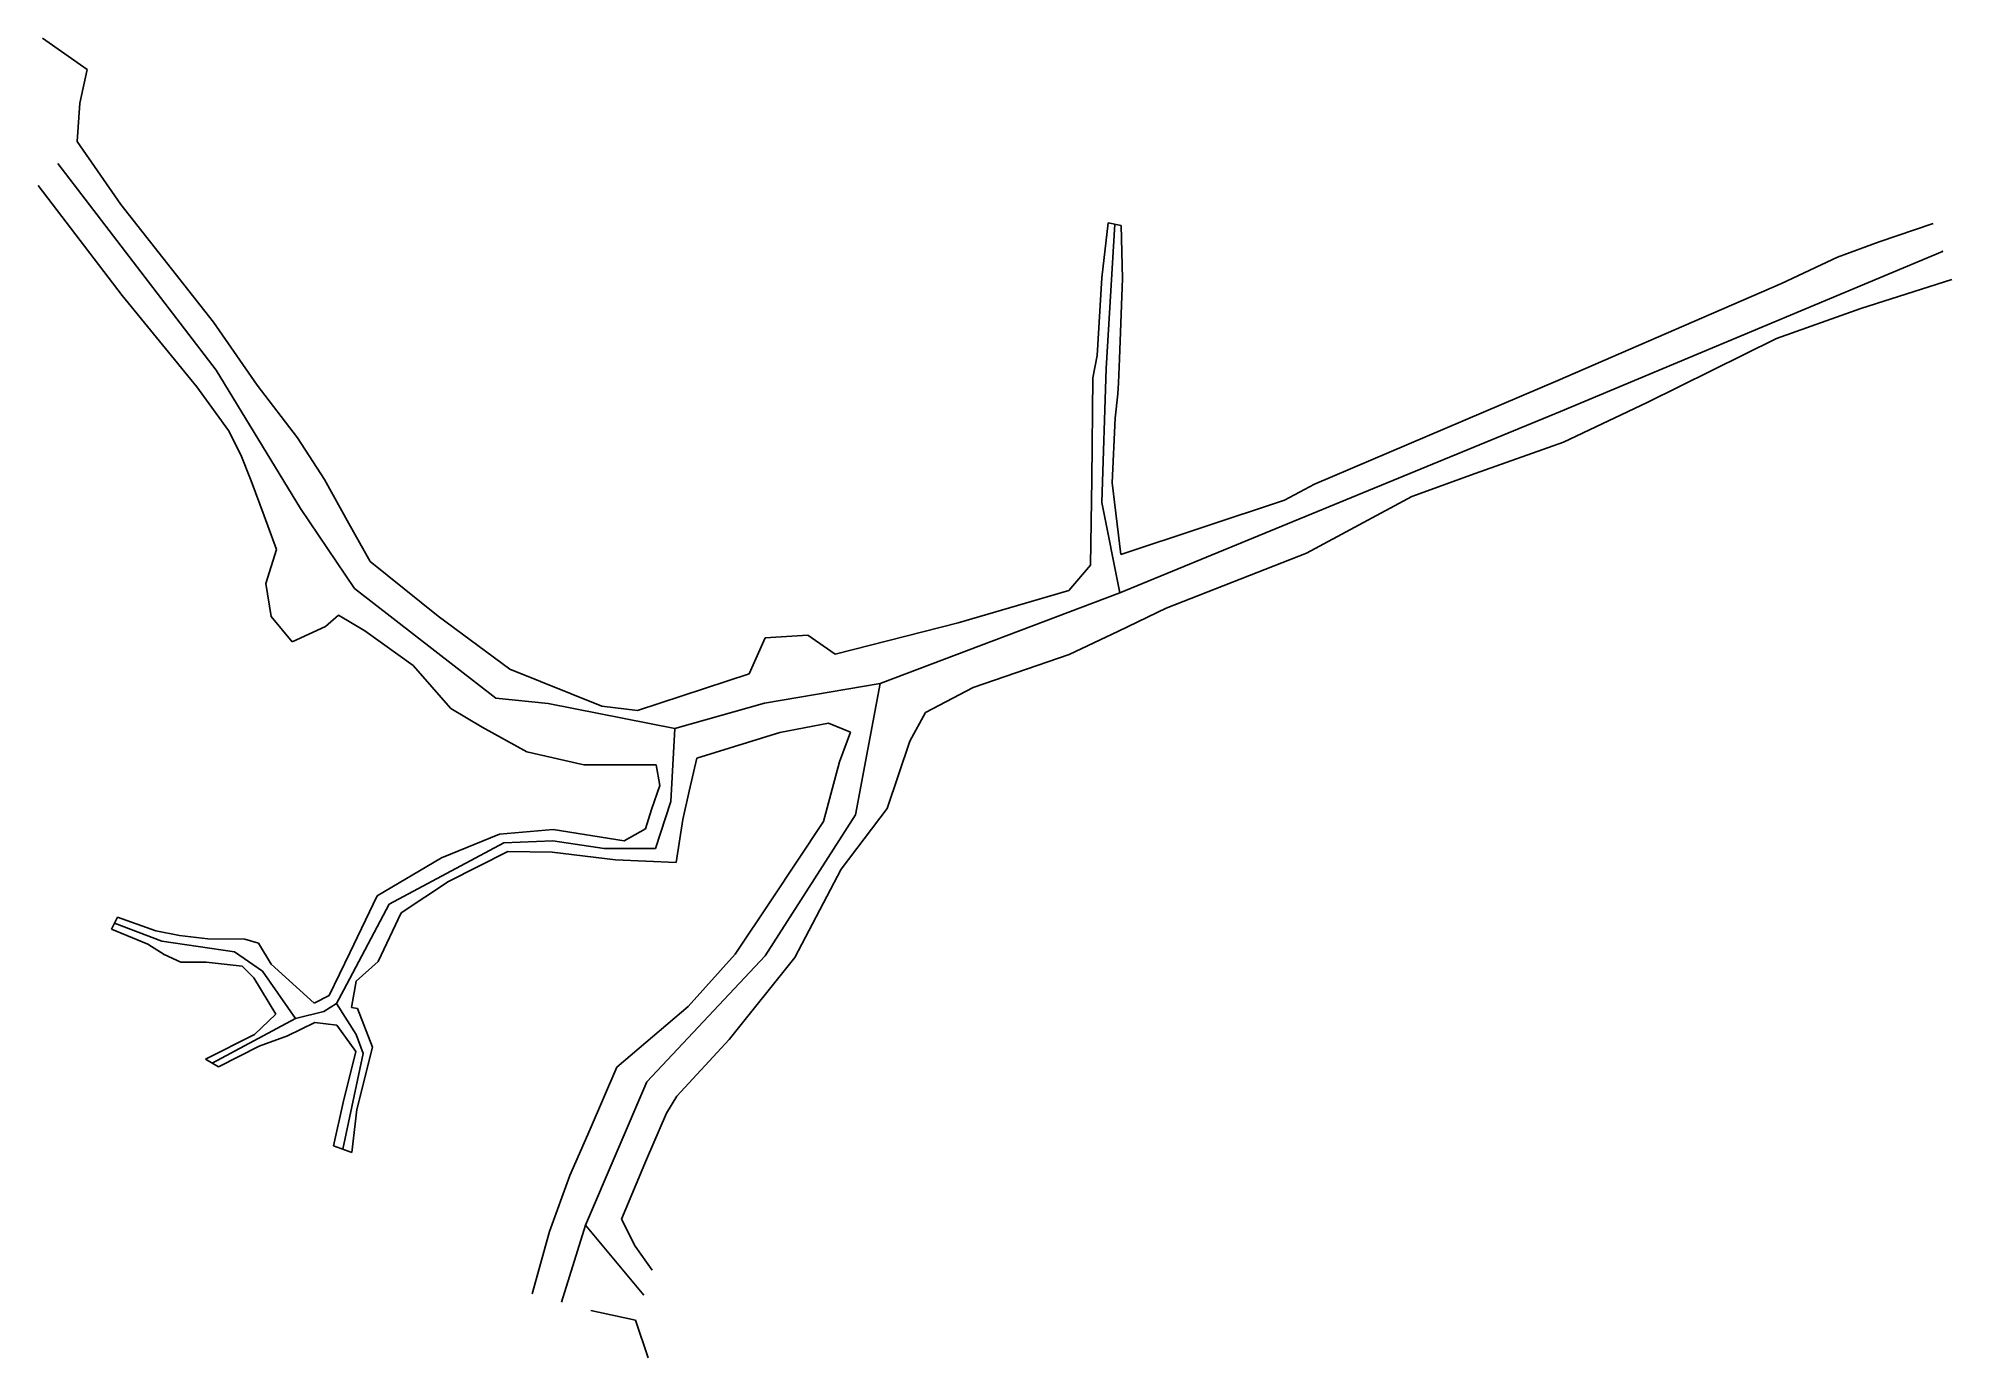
# Model space of a CAD drawing. Header units: metres. Extents: x 750403.6 to 750499.1, y 4169255.6 to 4169321.5.
import ezdxf

# ---------------------------------------------------------------- set-up
doc = ezdxf.new("R2010")
doc.units = ezdxf.units.M
doc.header["$MEASUREMENT"] = 0
for name, color, linetype in [('arap ocak', 7, 'Continuous'), ('GEOFENCE', 1, 'Continuous'), ('INIT_COORD', 140, 'Continuous')]:
    doc.layers.add(name, color=color, linetype=linetype)

msp = doc.modelspace()

# ---------------------------------------------------------------- linework, layer by layer
at = {"layer": 'arap ocak', "color": 7}
for p, q in [((750406.031, 4169319.907, 930.527), (750403.81, 4169321.47, 930.501)), ((750406.031, 4169319.907, 930.527), (750403.81, 4169321.47, 930.501)), ((750405.661, 4169318.231, 930.425), (750406.031, 4169319.907, 930.527)), ((750405.661, 4169318.231, 930.425), (750406.031, 4169319.907, 930.527)), ((750405.541, 4169316.318, 930.223), (750405.661, 4169318.231, 930.425)), ((750405.541, 4169316.318, 930.223), (750405.661, 4169318.231, 930.425)), ((750407.722, 4169313.174, 930.273), (750405.541, 4169316.318, 930.223)), ((750407.722, 4169313.174, 930.273), (750405.541, 4169316.318, 930.223)), ((750403.594, 4169314.12, 930.293), (750407.778, 4169308.63, 930.271)), ((750403.594, 4169314.12, 930.293), (750407.778, 4169308.63, 930.271)), ((750412.345, 4169307.303, 930.442), (750407.722, 4169313.174, 930.273)), ((750412.345, 4169307.303, 930.442), (750407.722, 4169313.174, 930.273)), ((750456.982, 4169312.256, 927.229), (750456.658, 4169309.512, 927.2)), ((750457.633, 4169312.126, 927.191), (750456.982, 4169312.256, 927.229)), ((750457.69, 4169309.492, 927.217), (750457.633, 4169312.126, 927.191)), ((750498.145, 4169312.229, 927.202), (750495.457, 4169311.313, 927.415)), ((750498.145, 4169312.229, 927.202), (750495.457, 4169311.313, 927.415)), ((750495.457, 4169311.313, 927.415), (750493.365, 4169310.548, 927.49)), ((750495.457, 4169311.313, 927.415), (750493.365, 4169310.548, 927.49)), ((750493.365, 4169310.548, 927.49), (750490.581, 4169309.239, 927.434)), ((750493.365, 4169310.548, 927.49), (750490.581, 4169309.239, 927.434)), ((750456.658, 4169309.512, 927.2), (750456.428, 4169305.642, 927.227)), ((750457.55, 4169305.474, 927.224), (750457.69, 4169309.492, 927.217)), ((750490.581, 4169309.239, 927.434), (750487.076, 4169307.725, 927.456)), ((750490.581, 4169309.239, 927.434), (750487.076, 4169307.725, 927.456)), ((750494.541, 4169307.994, 927.46), (750499.07, 4169309.438, 927.346)), ((750494.541, 4169307.994, 927.46), (750499.07, 4169309.438, 927.346)), ((750407.778, 4169308.63, 930.271), (750411.506, 4169304.076, 930.229)), ((750407.778, 4169308.63, 930.271), (750411.506, 4169304.076, 930.229)), ((750414.514, 4169304.164, 930.059), (750412.345, 4169307.303, 930.442)), ((750414.514, 4169304.164, 930.059), (750412.345, 4169307.303, 930.442)), ((750487.076, 4169307.725, 927.456), (750479.412, 4169304.389, 927.472)), ((750487.076, 4169307.725, 927.456), (750479.412, 4169304.389, 927.472)), ((750490.325, 4169306.486, 927.484), (750494.541, 4169307.994, 927.46)), ((750490.325, 4169306.486, 927.484), (750494.541, 4169307.994, 927.46)), ((750483.881, 4169303.307, 927.496), (750490.325, 4169306.486, 927.484)), ((750483.881, 4169303.307, 927.496), (750490.325, 4169306.486, 927.484)), ((750456.428, 4169305.642, 927.227), (750456.216, 4169304.527, 927.27)), ((750457.498, 4169304.275, 927.245), (750457.55, 4169305.474, 927.224)), ((750456.216, 4169304.527, 927.27), (750456.164, 4169299.467, 927.441)), ((750457.46, 4169303.727, 927.344), (750457.498, 4169304.275, 927.245)), ((750479.412, 4169304.389, 927.472), (750467.274, 4169299.223, 927.476)), ((750479.412, 4169304.389, 927.472), (750467.274, 4169299.223, 927.476)), ((750411.506, 4169304.076, 930.229), (750413.09, 4169301.899, 929.876)), ((750411.506, 4169304.076, 930.229), (750413.09, 4169301.899, 929.876)), ((750416.534, 4169301.531, 929.601), (750414.514, 4169304.164, 930.059)), ((750416.534, 4169301.531, 929.601), (750414.514, 4169304.164, 930.059)), ((750457.328, 4169302.512, 927.51), (750457.46, 4169303.727, 927.344)), ((750479.692, 4169301.316, 927.442), (750483.881, 4169303.307, 927.496)), ((750479.692, 4169301.316, 927.442), (750483.881, 4169303.307, 927.496)), ((750457.186, 4169299.285, 927.474), (750457.328, 4169302.512, 927.51)), ((750413.09, 4169301.899, 929.876), (750413.702, 4169300.687, 929.704)), ((750413.09, 4169301.899, 929.876), (750413.702, 4169300.687, 929.704)), ((750417.88, 4169299.451, 929.348), (750416.534, 4169301.531, 929.601)), ((750417.88, 4169299.451, 929.348), (750416.534, 4169301.531, 929.601)), ((750413.702, 4169300.687, 929.704), (750414.218, 4169299.391, 929.527)), ((750413.702, 4169300.687, 929.704), (750414.218, 4169299.391, 929.527)), ((750475.288, 4169299.754, 927.4), (750479.692, 4169301.316, 927.442)), ((750475.288, 4169299.754, 927.4), (750479.692, 4169301.316, 927.442)), ((750419.091, 4169297.268, 929.104), (750417.88, 4169299.451, 929.348)), ((750419.091, 4169297.268, 929.104), (750417.88, 4169299.451, 929.348)), ((750456.164, 4169299.467, 927.441), (750456.099, 4169295.187, 926.45)), ((750472.136, 4169298.611, 927.541), (750475.288, 4169299.754, 927.4)), ((750472.136, 4169298.611, 927.541), (750475.288, 4169299.754, 927.4)), ((750414.218, 4169299.391, 929.527), (750414.867, 4169297.648, 929.267)), ((750414.218, 4169299.391, 929.527), (750414.867, 4169297.648, 929.267)), ((750457.614, 4169295.724, 926.45), (750457.186, 4169299.285, 927.474)), ((750467.274, 4169299.223, 927.476), (750465.782, 4169298.431, 927.294)), ((750467.274, 4169299.223, 927.476), (750465.782, 4169298.431, 927.294)), ((750466.868, 4169295.787, 927.294), (750472.136, 4169298.611, 927.541)), ((750466.868, 4169295.787, 927.294), (750472.136, 4169298.611, 927.541)), ((750414.867, 4169297.648, 929.267), (750415.482, 4169295.971, 928.979)), ((750414.867, 4169297.648, 929.267), (750415.482, 4169295.971, 928.979)), ((750457.614, 4169295.724, 926.45), (750465.782, 4169298.431, 927.294)), ((750420.16, 4169295.367, 928.875), (750419.091, 4169297.268, 929.104)), ((750420.16, 4169295.367, 928.875), (750419.091, 4169297.268, 929.104)), ((750415.482, 4169295.971, 928.979), (750414.945, 4169294.267, 929.351)), ((750415.482, 4169295.971, 928.979), (750414.945, 4169294.267, 929.351)), ((750459.872, 4169293.046, 927.167), (750466.868, 4169295.787, 927.294)), ((750459.872, 4169293.046, 927.167), (750466.868, 4169295.787, 927.294)), ((750423.545, 4169292.637, 928.373), (750420.16, 4169295.367, 928.875)), ((750423.545, 4169292.637, 928.373), (750420.16, 4169295.367, 928.875)), ((750456.099, 4169295.187, 926.45), (750455.01, 4169293.918, 927.457)), ((750414.945, 4169294.267, 929.351), (750415.22, 4169292.621, 929.536)), ((750414.945, 4169294.267, 929.351), (750415.22, 4169292.621, 929.536)), ((750455.01, 4169293.918, 927.457), (750449.494, 4169292.304, 927.297)), ((750457.501, 4169291.886, 927.237), (750459.872, 4169293.046, 927.167)), ((750457.501, 4169291.886, 927.237), (750459.872, 4169293.046, 927.167)), ((750415.22, 4169292.621, 929.536), (750416.267, 4169291.365, 929.863)), ((750415.22, 4169292.621, 929.536), (750416.267, 4169291.365, 929.863)), ((750416.267, 4169291.365, 929.863), (750417.932, 4169292.118, 929.213)), ((750416.267, 4169291.365, 929.863), (750417.932, 4169292.118, 929.213)), ((750417.932, 4169292.118, 929.213), (750418.578, 4169292.684, 928.97)), ((750417.932, 4169292.118, 929.213), (750418.578, 4169292.684, 928.97)), ((750418.578, 4169292.684, 928.97), (750419.885, 4169291.912, 928.641)), ((750418.578, 4169292.684, 928.97), (750419.885, 4169291.912, 928.641)), ((750419.885, 4169291.912, 928.641), (750422.292, 4169290.177, 928.29)), ((750419.885, 4169291.912, 928.641), (750422.292, 4169290.177, 928.29)), ((750427.118, 4169289.992, 927.933), (750423.545, 4169292.637, 928.373)), ((750427.118, 4169289.992, 927.933), (750423.545, 4169292.637, 928.373)), ((750443.355, 4169290.75, 926.97), (750449.494, 4169292.304, 927.297)), ((750455.041, 4169290.731, 927.313), (750457.501, 4169291.886, 927.237)), ((750455.041, 4169290.731, 927.313), (750457.501, 4169291.886, 927.237)), ((750439.072, 4169289.764, 927.396), (750439.872, 4169291.559, 927.438)), ((750439.872, 4169291.559, 927.438), (750442, 4169291.686, 927.25)), ((750443.355, 4169290.75, 926.97), (750442, 4169291.686, 927.25)), ((750422.292, 4169290.177, 928.29), (750424.176, 4169288.037, 928.144)), ((750422.292, 4169290.177, 928.29), (750424.176, 4169288.037, 928.144)), ((750431.719, 4169288.154, 927.562), (750427.118, 4169289.992, 927.933)), ((750431.719, 4169288.154, 927.562), (750427.118, 4169289.992, 927.933)), ((750450.249, 4169289.074, 927.297), (750455.041, 4169290.731, 927.313)), ((750450.249, 4169289.074, 927.297), (750455.041, 4169290.731, 927.313)), ((750439.072, 4169289.764, 927.396), (750433.498, 4169287.929, 927.297)), ((750447.859, 4169287.829, 927.326), (750450.249, 4169289.074, 927.297)), ((750447.859, 4169287.829, 927.326), (750450.249, 4169289.074, 927.297)), ((750424.176, 4169288.037, 928.144), (750425.74, 4169287.107, 927.9)), ((750424.176, 4169288.037, 928.144), (750425.74, 4169287.107, 927.9)), ((750433.498, 4169287.929, 927.297), (750431.719, 4169288.154, 927.562)), ((750433.498, 4169287.929, 927.297), (750431.719, 4169288.154, 927.562)), ((750425.74, 4169287.107, 927.9), (750427.98, 4169285.871, 927.84)), ((750425.74, 4169287.107, 927.9), (750427.98, 4169285.871, 927.84)), ((750440.59, 4169286.837, 927.443), (750443.028, 4169287.301, 927.357)), ((750440.59, 4169286.837, 927.443), (750443.028, 4169287.301, 927.357)), ((750443.028, 4169287.301, 927.357), (750444.124, 4169286.856, 927.403)), ((750443.028, 4169287.301, 927.357), (750444.124, 4169286.856, 927.403)), ((750447.081, 4169286.409, 927.368), (750447.859, 4169287.829, 927.326)), ((750447.081, 4169286.409, 927.368), (750447.859, 4169287.829, 927.326)), ((750436.454, 4169285.558, 927.473), (750440.59, 4169286.837, 927.443)), ((750444.124, 4169286.856, 927.403), (750443.575, 4169285.37, 927.367)), ((750444.124, 4169286.856, 927.403), (750443.575, 4169285.37, 927.367)), ((750445.956, 4169283.042, 927.403), (750447.081, 4169286.409, 927.368)), ((750445.956, 4169283.042, 927.403), (750447.081, 4169286.409, 927.368)), ((750427.98, 4169285.871, 927.84), (750430.809, 4169285.22, 927.825)), ((750427.98, 4169285.871, 927.84), (750430.809, 4169285.22, 927.825)), ((750430.809, 4169285.22, 927.825), (750434.419, 4169285.217, 927.267)), ((750434.419, 4169285.217, 927.267), (750434.612, 4169284.19, 927.004)), ((750434.419, 4169285.217, 927.267), (750434.612, 4169284.19, 927.004)), ((750436.072, 4169283.904, 926.825), (750436.454, 4169285.558, 927.473)), ((750436.072, 4169283.904, 926.825), (750436.454, 4169285.558, 927.473)), ((750443.575, 4169285.37, 927.367), (750442.779, 4169282.402, 927.209)), ((750443.575, 4169285.37, 927.367), (750442.779, 4169282.402, 927.209)), ((750434.195, 4169282.994, 926.444), (750434.612, 4169284.19, 927.004)), ((750434.195, 4169282.994, 926.444), (750434.612, 4169284.19, 927.004)), ((750436.072, 4169283.904, 926.825), (750435.761, 4169282.492, 926.553)), ((750436.072, 4169283.904, 926.825), (750435.761, 4169282.492, 926.553)), ((750434.195, 4169282.994, 926.444), (750433.898, 4169282.035, 924.978)), ((750434.195, 4169282.994, 926.444), (750433.898, 4169282.035, 924.978)), ((750435.417, 4169280.355, 925.081), (750435.761, 4169282.492, 926.553)), ((750435.417, 4169280.355, 925.081), (750435.761, 4169282.492, 926.553)), ((750442.779, 4169282.402, 927.209), (750440.173, 4169278.494, 927.314)), ((750442.779, 4169282.402, 927.209), (750440.173, 4169278.494, 927.314)), ((750443.658, 4169280.024, 927.534), (750445.956, 4169283.042, 927.403)), ((750443.658, 4169280.024, 927.534), (750445.956, 4169283.042, 927.403)), ((750426.61, 4169281.762, 923.92), (750423.714, 4169280.58, 923.016)), ((750426.61, 4169281.762, 923.92), (750423.714, 4169280.58, 923.016)), ((750429.284, 4169282.002, 924.266), (750426.61, 4169281.762, 923.92)), ((750429.284, 4169282.002, 924.266), (750426.61, 4169281.762, 923.92)), ((750432.828, 4169281.433, 924.726), (750429.284, 4169282.002, 924.266)), ((750432.828, 4169281.433, 924.726), (750429.284, 4169282.002, 924.266)), ((750433.898, 4169282.035, 924.978), (750432.828, 4169281.433, 924.726)), ((750433.898, 4169282.035, 924.978), (750432.828, 4169281.433, 924.726)), ((750423.714, 4169280.58, 923.016), (750420.509, 4169278.693, 922.27)), ((750423.714, 4169280.58, 923.016), (750420.509, 4169278.693, 922.27)), ((750427.023, 4169280.898, 923.759), (750424.057, 4169279.41, 923.367)), ((750427.023, 4169280.898, 923.759), (750424.057, 4169279.41, 923.367)), ((750429.24, 4169280.869, 924.359), (750427.023, 4169280.898, 923.759)), ((750429.24, 4169280.869, 924.359), (750427.023, 4169280.898, 923.759)), ((750432.399, 4169280.479, 924.737), (750429.24, 4169280.869, 924.359)), ((750432.399, 4169280.479, 924.737), (750429.24, 4169280.869, 924.359)), ((750435.417, 4169280.355, 925.081), (750432.399, 4169280.479, 924.737)), ((750435.417, 4169280.355, 925.081), (750432.399, 4169280.479, 924.737)), ((750424.057, 4169279.41, 923.367), (750421.7, 4169277.84, 922.448)), ((750424.057, 4169279.41, 923.367), (750421.7, 4169277.84, 922.448)), ((750441.338, 4169275.618, 927.517), (750443.658, 4169280.024, 927.534)), ((750441.338, 4169275.618, 927.517), (750443.658, 4169280.024, 927.534)), ((750420.509, 4169278.693, 922.27), (750419.132, 4169275.84, 922.273)), ((750420.509, 4169278.693, 922.27), (750419.132, 4169275.84, 922.273)), ((750440.173, 4169278.494, 927.314), (750438.374, 4169275.779, 927.578)), ((750440.173, 4169278.494, 927.314), (750438.374, 4169275.779, 927.578)), ((750407.547, 4169277.63, 921.725), (750407.241, 4169277.028, 921.747)), ((750407.547, 4169277.63, 921.725), (750407.241, 4169277.028, 921.747)), ((750409.458, 4169276.947, 922.193), (750407.547, 4169277.63, 921.725)), ((750409.458, 4169276.947, 922.193), (750407.547, 4169277.63, 921.725)), ((750420.549, 4169275.407, 922.398), (750421.7, 4169277.84, 922.448)), ((750420.549, 4169275.407, 922.398), (750421.7, 4169277.84, 922.448)), ((750407.241, 4169277.028, 921.747), (750409.067, 4169276.271, 922.18)), ((750407.241, 4169277.028, 921.747), (750409.067, 4169276.271, 922.18)), ((750410.644, 4169276.71, 922.375), (750409.458, 4169276.947, 922.193)), ((750410.644, 4169276.71, 922.375), (750409.458, 4169276.947, 922.193)), ((750412.056, 4169276.545, 922.273), (750410.644, 4169276.71, 922.375)), ((750412.056, 4169276.545, 922.273), (750410.644, 4169276.71, 922.375)), ((750413.904, 4169276.522, 922.074), (750412.056, 4169276.545, 922.273)), ((750413.904, 4169276.522, 922.074), (750412.056, 4169276.545, 922.273)), ((750414.582, 4169276.33, 922.574), (750413.904, 4169276.522, 922.074)), ((750414.582, 4169276.33, 922.574), (750413.904, 4169276.522, 922.074)), ((750409.067, 4169276.271, 922.18), (750409.884, 4169275.757, 922.358)), ((750409.067, 4169276.271, 922.18), (750409.884, 4169275.757, 922.358)), ((750409.884, 4169275.757, 922.358), (750410.7, 4169275.376, 921.828)), ((750409.884, 4169275.757, 922.358), (750410.7, 4169275.376, 921.828)), ((750415.21, 4169275.279, 922.037), (750414.582, 4169276.33, 922.574)), ((750415.21, 4169275.279, 922.037), (750414.582, 4169276.33, 922.574)), ((750419.132, 4169275.84, 922.273), (750418.114, 4169273.724, 922.27)), ((750419.132, 4169275.84, 922.273), (750418.114, 4169273.724, 922.27)), ((750438.374, 4169275.779, 927.578), (750436.021, 4169273.169, 927.663)), ((750438.374, 4169275.779, 927.578), (750436.021, 4169273.169, 927.663)), ((750438.065, 4169271.521, 927.663), (750441.338, 4169275.618, 927.517)), ((750438.065, 4169271.521, 927.663), (750441.338, 4169275.618, 927.517)), ((750410.7, 4169275.376, 921.828), (750411.972, 4169275.379, 922.266)), ((750410.7, 4169275.376, 921.828), (750411.972, 4169275.379, 922.266)), ((750411.972, 4169275.379, 922.266), (750413.773, 4169275.173, 922.145)), ((750411.972, 4169275.379, 922.266), (750413.773, 4169275.173, 922.145)), ((750413.773, 4169275.173, 922.145), (750414.345, 4169274.596, 922.057)), ((750413.773, 4169275.173, 922.145), (750414.345, 4169274.596, 922.057)), ((750417.363, 4169273.326, 922.395), (750415.21, 4169275.279, 922.037)), ((750417.363, 4169273.326, 922.395), (750415.21, 4169275.279, 922.037)), ((750419.451, 4169274.428, 922.268), (750420.549, 4169275.407, 922.398)), ((750419.451, 4169274.428, 922.268), (750420.549, 4169275.407, 922.398)), ((750414.345, 4169274.596, 922.057), (750415.452, 4169272.784, 922.37)), ((750414.345, 4169274.596, 922.057), (750415.452, 4169272.784, 922.37)), ((750418.114, 4169273.724, 922.27), (750417.363, 4169273.326, 922.395)), ((750418.114, 4169273.724, 922.27), (750417.363, 4169273.326, 922.395)), ((750419.217, 4169273.118, 922.214), (750419.451, 4169274.428, 922.268)), ((750419.217, 4169273.118, 922.214), (750419.451, 4169274.428, 922.268)), ((750415.452, 4169272.784, 922.37), (750414.389, 4169271.776, 922.357)), ((750415.452, 4169272.784, 922.37), (750414.389, 4169271.776, 922.357)), ((750419.517, 4169273.064, 922.302), (750419.217, 4169273.118, 922.214)), ((750419.517, 4169273.064, 922.302), (750419.217, 4169273.118, 922.214)), ((750420.267, 4169271.134, 922.106), (750419.517, 4169273.064, 922.302)), ((750420.267, 4169271.134, 922.106), (750419.517, 4169273.064, 922.302)), ((750436.021, 4169273.169, 927.663), (750432.467, 4169270.137, 927.947)), ((750436.021, 4169273.169, 927.663), (750432.467, 4169270.137, 927.947)), ((750414.389, 4169271.776, 922.357), (750411.94, 4169270.541, 922.503)), ((750414.389, 4169271.776, 922.357), (750411.94, 4169270.541, 922.503)), ((750416.029, 4169271.7, 922.465), (750417.4, 4169272.362, 922.584)), ((750416.029, 4169271.7, 922.465), (750417.4, 4169272.362, 922.584)), ((750417.4, 4169272.362, 922.584), (750418.484, 4169272.24, 922.311)), ((750417.4, 4169272.362, 922.584), (750418.484, 4169272.24, 922.311)), ((750418.484, 4169272.24, 922.311), (750419.446, 4169270.915, 922.184)), ((750418.484, 4169272.24, 922.311), (750419.446, 4169270.915, 922.184)), ((750412.594, 4169270.157, 922.151), (750414.624, 4169271.183, 922.3)), ((750412.594, 4169270.157, 922.151), (750414.624, 4169271.183, 922.3)), ((750414.624, 4169271.183, 922.3), (750416.029, 4169271.7, 922.465)), ((750414.624, 4169271.183, 922.3), (750416.029, 4169271.7, 922.465)), ((750419.446, 4169270.915, 922.184), (750418.811, 4169268.374, 922.411)), ((750419.446, 4169270.915, 922.184), (750418.811, 4169268.374, 922.411)), ((750419.484, 4169268.034, 922.434), (750420.267, 4169271.134, 922.106)), ((750419.484, 4169268.034, 922.434), (750420.267, 4169271.134, 922.106)), ((750435.456, 4169268.694, 927.809), (750438.065, 4169271.521, 927.663)), ((750435.456, 4169268.694, 927.809), (750438.065, 4169271.521, 927.663)), ((750411.94, 4169270.541, 922.503), (750412.594, 4169270.157, 922.151)), ((750411.94, 4169270.541, 922.503), (750412.594, 4169270.157, 922.151)), ((750432.467, 4169270.137, 927.947), (750431.126, 4169267.048, 927.963)), ((750432.467, 4169270.137, 927.947), (750431.126, 4169267.048, 927.963)), ((750418.811, 4169268.374, 922.411), (750418.323, 4169266.216, 922.073)), ((750418.811, 4169268.374, 922.411), (750418.323, 4169266.216, 922.073)), ((750419.245, 4169265.885, 922.205), (750419.484, 4169268.034, 922.434)), ((750419.245, 4169265.885, 922.205), (750419.484, 4169268.034, 922.434)), ((750434.933, 4169267.845, 927.788), (750435.456, 4169268.694, 927.809)), ((750434.933, 4169267.845, 927.788), (750435.456, 4169268.694, 927.809)), ((750431.126, 4169267.048, 927.963), (750430.125, 4169264.74, 928.149)), ((750431.126, 4169267.048, 927.963), (750430.125, 4169264.74, 928.149)), ((750433.945, 4169265.532, 927.89), (750434.933, 4169267.845, 927.788)), ((750433.945, 4169265.532, 927.89), (750434.933, 4169267.845, 927.788)), ((750418.323, 4169266.216, 922.073), (750419.245, 4169265.885, 922.205)), ((750418.323, 4169266.216, 922.073), (750419.245, 4169265.885, 922.205)), ((750432.703, 4169262.554, 927.984), (750433.945, 4169265.532, 927.89)), ((750432.703, 4169262.554, 927.984), (750433.945, 4169265.532, 927.89)), ((750430.125, 4169264.74, 928.149), (750429.109, 4169261.951, 928.163)), ((750430.125, 4169264.74, 928.149), (750429.109, 4169261.951, 928.163)), ((750433.381, 4169261.215, 927.877), (750432.703, 4169262.554, 927.984)), ((750433.381, 4169261.215, 927.877), (750432.703, 4169262.554, 927.984)), ((750429.109, 4169261.951, 928.163), (750428.236, 4169258.834, 928.438)), ((750429.109, 4169261.951, 928.163), (750428.236, 4169258.834, 928.438)), ((750434.23, 4169260.02, 927.859), (750433.381, 4169261.215, 927.877)), ((750434.23, 4169260.02, 927.859), (750433.381, 4169261.215, 927.877)), ((750431.168, 4169257.995, 928.201), (750433.393, 4169257.519, 927.603)), ((750431.168, 4169257.995, 928.201), (750433.393, 4169257.519, 927.603)), ((750433.393, 4169257.519, 927.603), (750434.025, 4169255.646, 927.369)), ((750433.393, 4169257.519, 927.603), (750434.025, 4169255.646, 927.369))]:
    msp.add_line(p, q, dxfattribs=at)
at = {"layer": 'GEOFENCE', "linetype": 'Continuous'}
for p, q in [((750412.468, 4169304.905, 930.24), (750404.568, 4169315.219, 930.258)), ((750456.883, 4169305.001, 927.247), (750457.307, 4169312.191, 927.21)), ((750498.607, 4169310.834, 927.274), (750479.552, 4169302.853, 927.457)), ((750416.676, 4169298.004, 929.247), (750412.468, 4169304.905, 930.24)), ((750456.659, 4169298.306, 927.21), (750456.883, 4169305.001, 927.247)), ((750479.552, 4169302.853, 927.457), (750457.558, 4169293.805, 926.844)), ((750419.369, 4169294.025, 928.922), (750416.676, 4169298.004, 929.247)), ((750457.558, 4169293.805, 926.844), (750456.659, 4169298.306, 927.21)), ((750426.429, 4169288.55, 927.917), (750419.369, 4169294.025, 928.922)), ((750457.558, 4169293.805, 926.844), (750445.607, 4169289.289, 927.148)), ((750445.607, 4169289.289, 927.148), (750439.831, 4169288.3, 927.419)), ((750445.607, 4169289.289, 927.148), (750444.367, 4169282.722, 927.306)), ((750429.044, 4169288.288), (750426.429, 4169288.55, 927.917)), ((750435.352, 4169287.032, 927.307), (750429.044, 4169288.288)), ((750439.831, 4169288.3, 927.419), (750435.352, 4169287.032, 927.307)), ((750435.352, 4169287.032, 927.307), (750435.16, 4169283.395, 926.706)), ((750435.16, 4169283.395, 926.706), (750434.39, 4169281.044, 924.967)), ((750444.367, 4169282.722, 927.306), (750439.856, 4169275.698, 927.548)), ((750426.816, 4169281.33, 923.839), (750421.104, 4169278.266, 922.359)), ((750429.262, 4169281.436, 924.312), (750426.816, 4169281.33, 923.839)), ((750431.824, 4169281.053, 924.637), (750429.262, 4169281.436, 924.312)), ((750434.39, 4169281.044, 924.967), (750431.824, 4169281.053, 924.637)), ((750421.104, 4169278.266, 922.359), (750418.848, 4169274.007, 922.256)), ((750409.763, 4169276.421, 922.276), (750407.394, 4169277.329, 921.736)), ((750413.388, 4169275.899, 922.14), (750409.763, 4169276.421, 922.276)), ((750414.777, 4169274.938, 922.047), (750413.388, 4169275.899, 922.14)), ((750439.856, 4169275.698, 927.548), (750433.961, 4169269.416, 927.878)), ((750416.426, 4169272.573, 922.477), (750414.777, 4169274.938, 922.047)), ((750418.848, 4169274.007, 922.256), (750418.478, 4169273.322, 922.273)), ((750417.84, 4169272.913, 922.39), (750416.426, 4169272.573, 922.477)), ((750418.478, 4169273.322, 922.273), (750417.84, 4169272.913, 922.39)), ((750418.478, 4169273.322, 922.273), (750419.455, 4169271.771, 922.219)), ((750416.426, 4169272.573, 922.477), (750412.267, 4169270.349, 922.327)), ((750419.455, 4169271.771, 922.219), (750419.805, 4169270.822, 922.166)), ((750419.805, 4169270.822, 922.166), (750418.784, 4169266.05, 922.139)), ((750433.961, 4169269.416, 927.878), (750430.906, 4169262.252, 928.074)), ((750430.906, 4169262.252, 928.074), (750429.702, 4169258.414, 928.319)), ((750430.906, 4169262.252, 928.074), (750433.812, 4169258.769, 927.731))]:
    msp.add_line(p, q, dxfattribs=at)
at = {"layer": 'INIT_COORD', "linetype": 'Continuous'}
msp.add_point((750498.607, 4169310.834, 927.274), dxfattribs=at)

doc.saveas('drawing.dxf')
